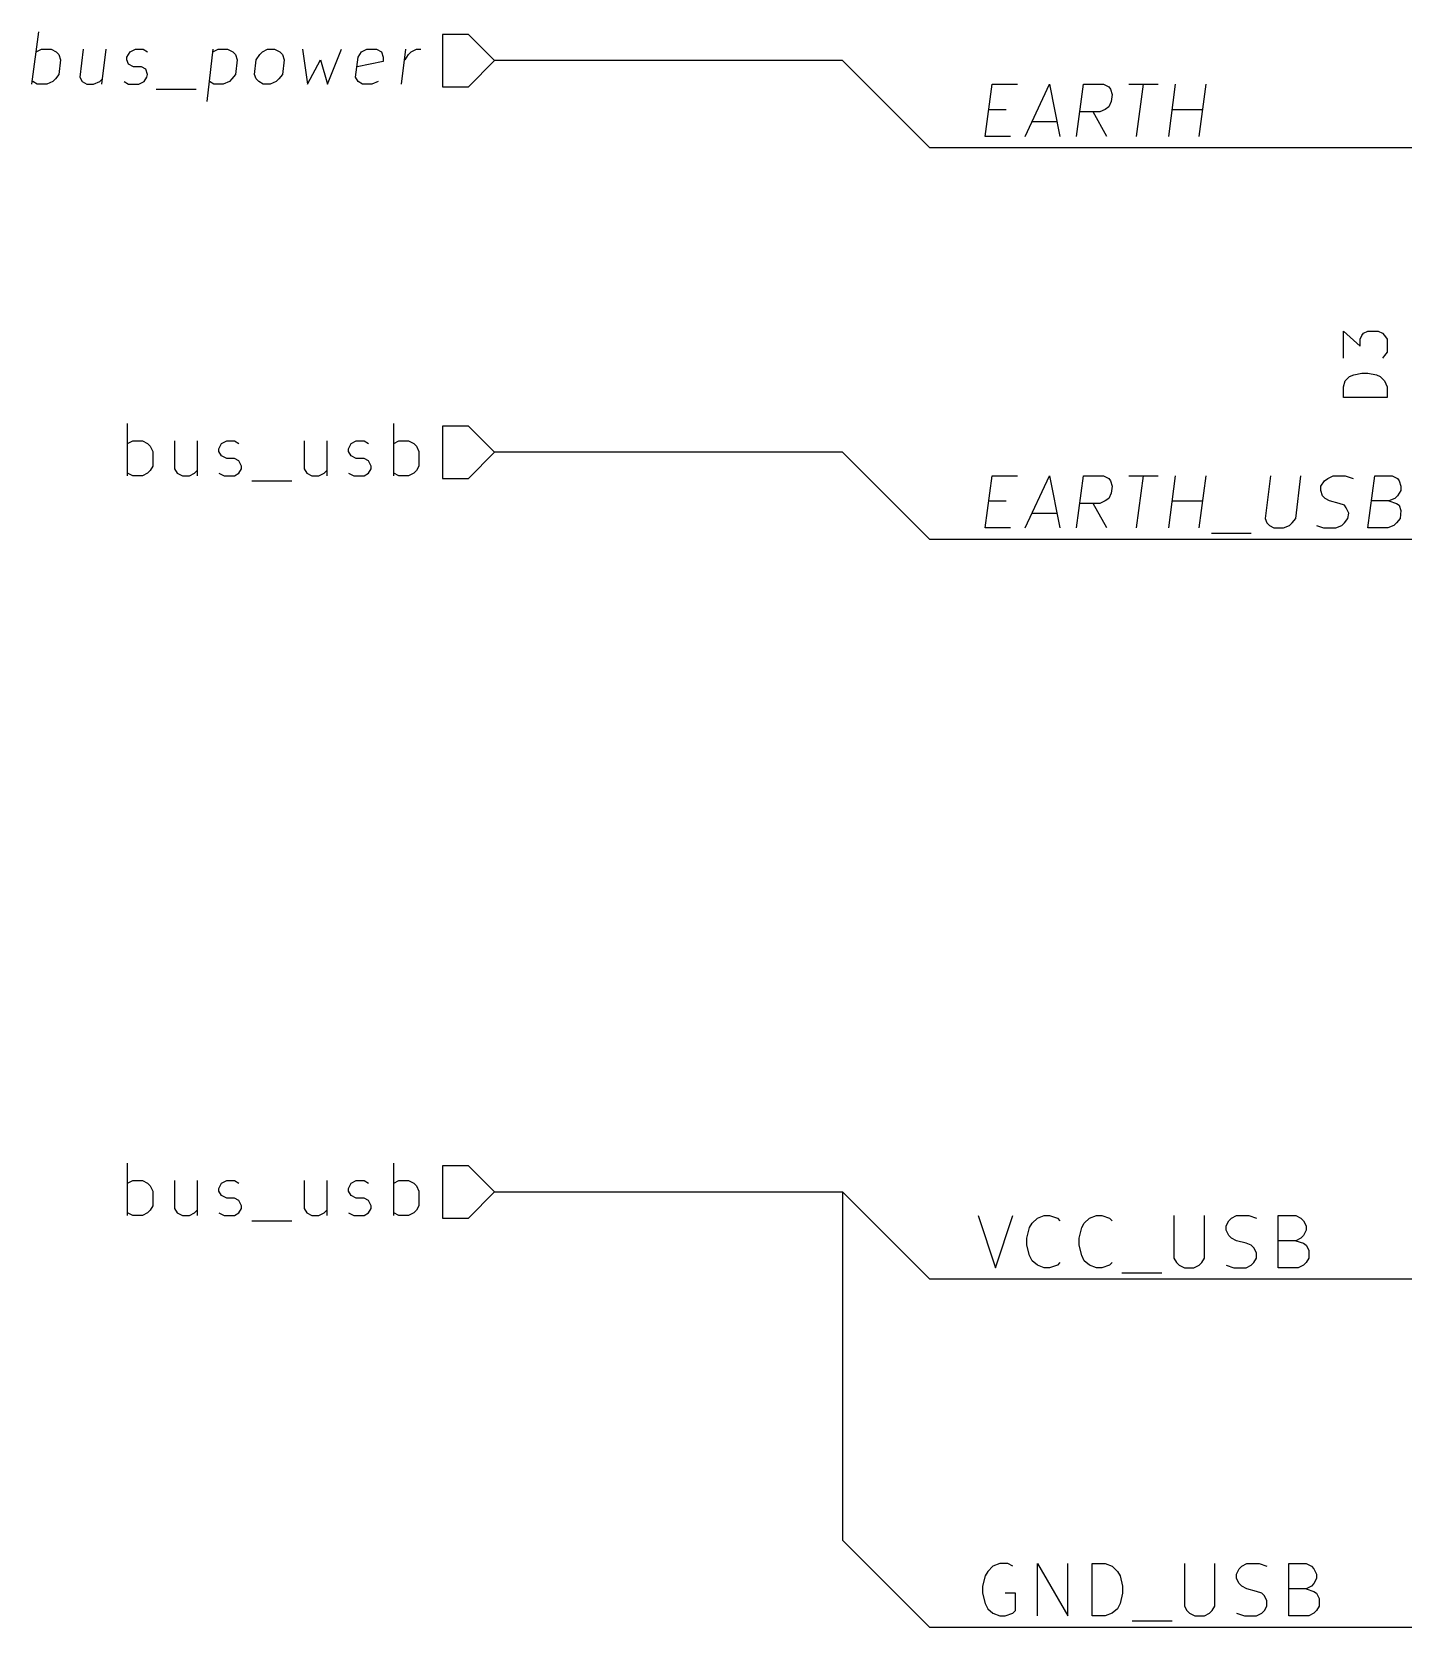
# Model space of a CAD drawing. Extents: x 10 to 287, y -200 to -10.
# Drawn here: x 159.21 to 199.25, y -147.32 to -100.76 of the extents above; entities that cross this region are included whole.
import ezdxf

# ---------------------------------------------------------------- set-up
doc = ezdxf.new("R2010")
doc.units = 0
doc.header["$MEASUREMENT"] = 0
doc.layers.add('BLACK', color=7, linetype='CONTINUOUS')
doc.layers.add('WHITE', color=7, linetype='CONTINUOUS')

msp = doc.modelspace()

# ---------------------------------------------------------------- linework, layer by layer
at = {"layer": 'Black'}
for p, q in [((159.207, -102.286), (159.41, -100.762)), ((171.958, -100.838), (171.196, -100.838)), ((171.196, -100.838), (171.196, -102.362)), ((172.72, -101.6), (171.958, -100.838)), ((159.334, -101.346), (159.487, -101.27)), ((159.487, -101.27), (159.766, -101.27)), ((159.766, -101.27), (159.918, -101.346)), ((159.918, -101.346), (159.995, -101.422)), ((159.995, -101.422), (160.045, -101.575)), ((160.706, -101.27), (160.604, -102.083)), ((161.366, -101.27), (161.239, -102.286)), ((161.976, -101.498), (162.077, -101.346)), ((162.077, -101.346), (162.23, -101.27)), ((162.23, -101.27), (162.458, -101.27)), ((162.458, -101.27), (162.585, -101.346)), ((164.49, -101.27), (164.313, -102.794)), ((164.49, -101.346), (164.643, -101.27)), ((164.643, -101.27), (164.922, -101.27)), ((164.922, -101.27), (165.075, -101.346)), ((165.075, -101.346), (165.151, -101.422)), ((165.151, -101.422), (165.202, -101.575)), ((165.76, -101.575), (165.862, -101.422)), ((165.862, -101.422), (165.938, -101.346)), ((165.938, -101.346), (166.091, -101.27)), ((166.091, -101.27), (166.294, -101.27)), ((166.294, -101.27), (166.446, -101.346)), ((166.446, -101.346), (166.522, -101.422)), ((166.522, -101.422), (166.573, -101.575)), ((167.107, -101.27), (167.259, -102.286)), ((167.843, -102.286), (168.25, -101.27)), ((168.732, -101.498), (168.834, -101.346)), ((168.834, -101.346), (168.986, -101.27)), ((168.986, -101.27), (169.266, -101.27)), ((169.266, -101.27), (169.418, -101.346)), ((169.418, -101.346), (169.469, -101.498)), ((170.002, -102.286), (170.129, -101.27)), ((170.104, -101.575), (170.205, -101.422)), ((170.205, -101.422), (170.282, -101.346)), ((170.282, -101.346), (170.434, -101.27)), ((170.434, -101.27), (170.561, -101.27)), ((160.045, -101.575), (159.995, -102.006)), ((161.976, -101.575), (161.976, -101.498)), ((162.027, -101.702), (161.976, -101.575)), ((162.179, -101.778), (162.027, -101.702)), ((162.408, -101.778), (162.179, -101.778)), ((162.535, -101.854), (162.408, -101.778)), ((162.585, -102.006), (162.535, -101.854)), ((165.202, -101.575), (165.151, -102.006)), ((165.71, -102.006), (165.76, -101.575)), ((166.573, -101.575), (166.522, -102.006)), ((167.259, -102.286), (167.64, -101.575)), ((167.64, -101.575), (167.843, -102.286)), ((168.656, -102.083), (168.732, -101.498)), ((169.469, -101.625), (168.707, -101.778)), ((169.469, -101.498), (169.469, -101.625)), ((171.958, -102.362), (172.72, -101.6)), ((182.88, -101.6), (172.72, -101.6)), ((182.88, -101.6), (185.42, -104.14)), ((159.36, -102.286), (159.233, -102.21)), ((159.639, -102.286), (159.36, -102.286)), ((159.817, -102.21), (159.639, -102.286)), ((159.893, -102.133), (159.817, -102.21)), ((159.995, -102.006), (159.893, -102.133)), ((160.604, -102.083), (160.68, -102.21)), ((160.68, -102.21), (160.807, -102.286)), ((160.807, -102.286), (161.011, -102.286)), ((161.011, -102.286), (161.188, -102.21)), ((161.188, -102.21), (161.265, -102.133)), ((161.9, -102.21), (162.027, -102.286)), ((162.027, -102.286), (162.331, -102.286)), ((162.331, -102.286), (162.484, -102.21)), ((162.484, -102.21), (162.56, -102.083)), ((162.56, -102.083), (162.585, -102.006)), ((164.516, -102.286), (164.389, -102.21)), ((164.795, -102.286), (164.516, -102.286)), ((164.973, -102.21), (164.795, -102.286)), ((165.049, -102.133), (164.973, -102.21)), ((165.151, -102.006), (165.049, -102.133)), ((165.76, -102.133), (165.71, -102.006)), ((165.837, -102.21), (165.76, -102.133)), ((165.964, -102.286), (165.837, -102.21)), ((166.167, -102.286), (165.964, -102.286)), ((166.345, -102.21), (166.167, -102.286)), ((166.421, -102.133), (166.345, -102.21)), ((166.522, -102.006), (166.421, -102.133)), ((168.732, -102.21), (168.656, -102.083)), ((168.859, -102.286), (168.732, -102.21)), ((169.139, -102.286), (168.859, -102.286)), ((169.316, -102.21), (169.139, -102.286)), ((171.196, -102.362), (171.958, -102.362)), ((162.839, -102.438), (164.008, -102.438)), ((185.42, -104.14), (203.2, -104.14)), ((162.001, -113.716), (162.001, -112.192)), ((169.774, -113.716), (169.774, -112.192)), ((171.958, -112.268), (171.196, -112.268)), ((171.196, -112.268), (171.196, -113.792)), ((172.72, -113.03), (171.958, -112.268)), ((162.001, -112.776), (162.154, -112.7)), ((162.154, -112.7), (162.433, -112.7)), ((162.433, -112.7), (162.585, -112.776)), ((162.585, -112.776), (162.662, -112.852)), ((162.662, -112.852), (162.738, -113.005)), ((162.738, -113.005), (162.738, -113.436)), ((163.373, -112.7), (163.373, -113.513)), ((164.033, -112.7), (164.033, -113.716)), ((164.668, -112.928), (164.744, -112.776)), ((164.668, -113.005), (164.668, -112.928)), ((164.744, -113.132), (164.668, -113.005)), ((164.744, -112.776), (164.897, -112.7)), ((164.897, -113.208), (164.744, -113.132)), ((164.897, -112.7), (165.125, -112.7)), ((165.125, -112.7), (165.252, -112.776)), ((167.157, -112.7), (167.157, -113.513)), ((167.818, -112.7), (167.818, -113.716)), ((168.453, -112.928), (168.529, -112.776)), ((168.453, -113.005), (168.453, -112.928)), ((168.529, -113.132), (168.453, -113.005)), ((168.529, -112.776), (168.681, -112.7)), ((168.681, -113.208), (168.529, -113.132)), ((168.681, -112.7), (168.91, -112.7)), ((168.91, -112.7), (169.037, -112.776)), ((169.774, -112.776), (169.926, -112.7)), ((169.926, -112.7), (170.205, -112.7)), ((170.205, -112.7), (170.358, -112.776)), ((170.358, -112.776), (170.434, -112.852)), ((170.434, -112.852), (170.51, -113.005)), ((170.51, -113.005), (170.51, -113.436)), ((171.958, -113.792), (172.72, -113.03)), ((182.88, -113.03), (172.72, -113.03)), ((182.88, -113.03), (185.42, -115.57)), ((162.662, -113.563), (162.585, -113.64)), ((162.738, -113.436), (162.662, -113.563)), ((163.373, -113.513), (163.449, -113.64)), ((163.957, -113.64), (164.033, -113.563)), ((165.125, -113.208), (164.897, -113.208)), ((165.252, -113.284), (165.125, -113.208)), ((165.329, -113.436), (165.252, -113.284)), ((165.252, -113.64), (165.329, -113.513)), ((165.329, -113.513), (165.329, -113.436)), ((167.157, -113.513), (167.234, -113.64)), ((167.742, -113.64), (167.818, -113.563)), ((168.91, -113.208), (168.681, -113.208)), ((169.037, -113.284), (168.91, -113.208)), ((169.113, -113.436), (169.037, -113.284)), ((169.037, -113.64), (169.113, -113.513)), ((169.113, -113.513), (169.113, -113.436)), ((170.434, -113.563), (170.358, -113.64)), ((170.51, -113.436), (170.434, -113.563)), ((162.154, -113.716), (162.001, -113.64)), ((162.433, -113.716), (162.154, -113.716)), ((162.585, -113.64), (162.433, -113.716)), ((163.449, -113.64), (163.601, -113.716)), ((163.601, -113.716), (163.805, -113.716)), ((163.805, -113.716), (163.957, -113.64)), ((164.668, -113.64), (164.821, -113.716)), ((164.821, -113.716), (165.125, -113.716)), ((165.125, -113.716), (165.252, -113.64)), ((165.633, -113.868), (166.802, -113.868)), ((167.234, -113.64), (167.386, -113.716)), ((167.386, -113.716), (167.589, -113.716)), ((167.589, -113.716), (167.742, -113.64)), ((168.453, -113.64), (168.605, -113.716)), ((168.605, -113.716), (168.91, -113.716)), ((168.91, -113.716), (169.037, -113.64)), ((169.926, -113.716), (169.774, -113.64)), ((170.205, -113.716), (169.926, -113.716)), ((170.358, -113.64), (170.205, -113.716)), ((171.196, -113.792), (171.958, -113.792)), ((185.42, -115.57), (200.66, -115.57)), ((162.001, -135.306), (162.001, -133.782)), ((169.774, -135.306), (169.774, -133.782)), ((171.958, -133.858), (171.196, -133.858)), ((171.196, -133.858), (171.196, -135.382)), ((172.72, -134.62), (171.958, -133.858)), ((162.001, -134.366), (162.154, -134.29)), ((162.154, -134.29), (162.433, -134.29)), ((162.433, -134.29), (162.585, -134.366)), ((162.585, -134.366), (162.662, -134.442)), ((162.662, -134.442), (162.738, -134.595)), ((163.373, -134.29), (163.373, -135.103)), ((164.033, -134.29), (164.033, -135.306)), ((164.668, -134.518), (164.744, -134.366)), ((164.668, -134.595), (164.668, -134.518)), ((164.744, -134.366), (164.897, -134.29)), ((164.897, -134.29), (165.125, -134.29)), ((165.125, -134.29), (165.252, -134.366)), ((167.157, -134.29), (167.157, -135.103)), ((167.818, -134.29), (167.818, -135.306)), ((168.453, -134.518), (168.529, -134.366)), ((168.453, -134.595), (168.453, -134.518)), ((168.529, -134.366), (168.681, -134.29)), ((168.681, -134.29), (168.91, -134.29)), ((168.91, -134.29), (169.037, -134.366)), ((169.774, -134.366), (169.926, -134.29)), ((169.926, -134.29), (170.205, -134.29)), ((170.205, -134.29), (170.358, -134.366)), ((170.358, -134.366), (170.434, -134.442)), ((170.434, -134.442), (170.51, -134.595)), ((162.738, -134.595), (162.738, -135.026)), ((164.744, -134.722), (164.668, -134.595)), ((164.897, -134.798), (164.744, -134.722)), ((165.125, -134.798), (164.897, -134.798)), ((165.252, -134.874), (165.125, -134.798)), ((165.329, -135.026), (165.252, -134.874)), ((168.529, -134.722), (168.453, -134.595)), ((168.681, -134.798), (168.529, -134.722)), ((168.91, -134.798), (168.681, -134.798)), ((169.037, -134.874), (168.91, -134.798)), ((169.113, -135.026), (169.037, -134.874)), ((170.51, -134.595), (170.51, -135.026)), ((171.958, -135.382), (172.72, -134.62)), ((172.72, -134.62), (182.88, -134.62)), ((182.88, -134.62), (185.42, -137.16)), ((182.88, -134.62), (182.88, -144.78)), ((162.154, -135.306), (162.001, -135.23)), ((162.433, -135.306), (162.154, -135.306)), ((162.585, -135.23), (162.433, -135.306)), ((162.662, -135.153), (162.585, -135.23)), ((162.738, -135.026), (162.662, -135.153)), ((163.373, -135.103), (163.449, -135.23)), ((163.449, -135.23), (163.601, -135.306)), ((163.601, -135.306), (163.805, -135.306)), ((163.805, -135.306), (163.957, -135.23)), ((163.957, -135.23), (164.033, -135.153)), ((164.668, -135.23), (164.821, -135.306)), ((164.821, -135.306), (165.125, -135.306)), ((165.125, -135.306), (165.252, -135.23)), ((165.252, -135.23), (165.329, -135.103)), ((165.329, -135.103), (165.329, -135.026)), ((165.633, -135.458), (166.802, -135.458)), ((167.157, -135.103), (167.234, -135.23)), ((167.234, -135.23), (167.386, -135.306)), ((167.386, -135.306), (167.589, -135.306)), ((167.589, -135.306), (167.742, -135.23)), ((167.742, -135.23), (167.818, -135.153)), ((168.453, -135.23), (168.605, -135.306)), ((168.605, -135.306), (168.91, -135.306)), ((168.91, -135.306), (169.037, -135.23)), ((169.037, -135.23), (169.113, -135.103)), ((169.113, -135.103), (169.113, -135.026)), ((169.926, -135.306), (169.774, -135.23)), ((170.205, -135.306), (169.926, -135.306)), ((170.358, -135.23), (170.205, -135.306)), ((170.434, -135.153), (170.358, -135.23)), ((170.51, -135.026), (170.434, -135.153)), ((171.196, -135.382), (171.958, -135.382)), ((185.42, -137.16), (210.82, -137.16)), ((182.88, -144.78), (185.42, -147.32)), ((185.42, -147.32), (210.82, -147.32))]:
    msp.add_line(p, q, dxfattribs=at)
at = {"layer": 'White'}
for p, q in [((187.046, -103.81), (187.249, -102.286)), ((187.249, -102.286), (187.985, -102.286)), ((188.214, -103.81), (188.925, -102.286)), ((188.925, -102.286), (189.23, -103.81)), ((189.713, -103.81), (189.916, -102.286)), ((189.916, -102.286), (190.5, -102.286)), ((190.5, -102.286), (190.652, -102.362)), ((190.652, -102.362), (190.703, -102.438)), ((191.237, -102.286), (192.1, -102.286)), ((191.465, -103.81), (191.668, -102.286)), ((192.405, -103.81), (192.608, -102.286)), ((193.294, -103.81), (193.497, -102.286)), ((190.729, -102.794), (190.652, -102.946)), ((190.703, -102.438), (190.754, -102.591)), ((190.754, -102.591), (190.729, -102.794)), ((187.147, -103.022), (187.655, -103.022)), ((190.398, -103.099), (189.814, -103.099)), ((190.602, -103.81), (190.195, -103.099)), ((190.551, -103.022), (190.398, -103.099)), ((190.652, -102.946), (190.551, -103.022)), ((192.507, -103.022), (193.396, -103.022)), ((187.782, -103.81), (187.046, -103.81)), ((188.417, -103.378), (189.154, -103.378)), ((197.51, -110.287), (197.51, -109.499)), ((197.51, -109.499), (197.993, -109.931)), ((197.993, -109.728), (198.044, -109.626)), ((197.993, -109.931), (197.993, -109.728)), ((198.044, -109.626), (198.095, -109.55)), ((198.095, -109.55), (198.222, -109.499)), ((198.222, -109.499), (198.526, -109.499)), ((198.526, -109.499), (198.653, -109.55)), ((198.653, -109.55), (198.704, -109.626)), ((198.704, -109.626), (198.78, -109.728)), ((198.78, -109.728), (198.78, -110.109)), ((198.704, -110.211), (198.653, -110.287)), ((198.78, -110.109), (198.704, -110.211)), ((197.688, -110.82), (197.815, -110.769)), ((197.815, -110.769), (198.044, -110.719)), ((198.044, -110.719), (198.222, -110.719)), ((198.222, -110.719), (198.476, -110.769)), ((198.476, -110.769), (198.577, -110.82)), ((197.51, -111.125), (197.561, -110.947)), ((197.51, -111.43), (197.51, -111.125)), ((197.561, -110.947), (197.688, -110.82)), ((198.577, -110.82), (198.704, -110.947)), ((198.704, -110.947), (198.78, -111.125)), ((198.78, -111.125), (198.78, -111.43)), ((198.78, -111.43), (197.51, -111.43)), ((187.046, -115.24), (187.249, -113.716)), ((187.249, -113.716), (187.985, -113.716)), ((188.214, -115.24), (188.925, -113.716)), ((188.925, -113.716), (189.23, -115.24)), ((189.713, -115.24), (189.916, -113.716)), ((189.916, -113.716), (190.5, -113.716)), ((190.5, -113.716), (190.652, -113.792)), ((190.652, -113.792), (190.703, -113.868)), ((190.703, -113.868), (190.754, -114.021)), ((190.754, -114.021), (190.729, -114.224)), ((191.237, -113.716), (192.1, -113.716)), ((191.465, -115.24), (191.668, -113.716)), ((192.405, -115.24), (192.608, -113.716)), ((193.294, -115.24), (193.497, -113.716)), ((195.377, -113.716), (195.224, -114.96)), ((196.113, -114.96), (196.266, -113.716)), ((196.85, -114.021), (196.952, -113.868)), ((196.85, -114.148), (196.85, -114.021)), ((196.952, -113.868), (197.053, -113.792)), ((197.053, -113.792), (197.206, -113.716)), ((197.206, -113.716), (197.561, -113.716)), ((197.561, -113.716), (197.79, -113.792)), ((198.222, -115.24), (198.425, -113.716)), ((198.425, -113.716), (198.933, -113.716)), ((198.933, -113.716), (199.085, -113.792)), ((199.085, -113.792), (199.136, -113.868)), ((199.136, -113.868), (199.187, -114.021)), ((199.187, -114.021), (199.187, -114.148)), ((187.147, -114.452), (187.655, -114.452)), ((190.398, -114.529), (189.814, -114.529)), ((190.602, -115.24), (190.195, -114.529)), ((190.551, -114.452), (190.398, -114.529)), ((190.652, -114.376), (190.551, -114.452)), ((190.729, -114.224), (190.652, -114.376)), ((192.507, -114.452), (193.396, -114.452)), ((196.901, -114.3), (196.85, -114.148)), ((196.977, -114.376), (196.901, -114.3)), ((197.104, -114.452), (196.977, -114.376)), ((197.383, -114.529), (197.104, -114.452)), ((197.536, -114.579), (197.383, -114.529)), ((198.831, -114.452), (198.323, -114.452)), ((199.009, -114.376), (198.831, -114.452)), ((198.831, -114.452), (199.06, -114.529)), ((199.085, -114.3), (199.009, -114.376)), ((199.06, -114.529), (199.136, -114.579)), ((199.187, -114.148), (199.085, -114.3)), ((188.417, -114.808), (189.154, -114.808)), ((195.224, -114.96), (195.275, -115.087)), ((196.012, -115.087), (196.113, -114.96)), ((197.587, -114.656), (197.536, -114.579)), ((197.536, -115.087), (197.637, -114.96)), ((197.663, -114.808), (197.587, -114.656)), ((197.637, -114.96), (197.663, -114.808)), ((199.161, -114.96), (199.06, -115.087)), ((199.136, -114.579), (199.187, -114.732)), ((199.187, -114.732), (199.161, -114.96)), ((187.782, -115.24), (187.046, -115.24)), ((193.65, -115.392), (194.818, -115.392)), ((195.275, -115.087), (195.351, -115.164)), ((195.351, -115.164), (195.478, -115.24)), ((195.478, -115.24), (195.758, -115.24)), ((195.758, -115.24), (195.936, -115.164)), ((195.936, -115.164), (196.012, -115.087)), ((196.723, -115.164), (196.926, -115.24)), ((196.926, -115.24), (197.282, -115.24)), ((197.282, -115.24), (197.46, -115.164)), ((197.46, -115.164), (197.536, -115.087)), ((198.806, -115.24), (198.222, -115.24)), ((198.984, -115.164), (198.806, -115.24)), ((199.06, -115.087), (198.984, -115.164)), ((186.842, -135.306), (187.35, -136.83)), ((187.35, -136.83), (187.858, -135.306)), ((188.417, -135.534), (188.57, -135.382)), ((188.57, -135.382), (188.773, -135.306)), ((188.773, -135.306), (188.925, -135.306)), ((188.925, -135.306), (189.154, -135.382)), ((189.154, -135.382), (189.23, -135.458)), ((189.941, -135.534), (190.094, -135.382)), ((190.094, -135.382), (190.297, -135.306)), ((190.297, -135.306), (190.449, -135.306)), ((190.449, -135.306), (190.678, -135.382)), ((190.678, -135.382), (190.754, -135.458)), ((192.557, -135.306), (192.557, -136.55)), ((193.446, -136.55), (193.446, -135.306)), ((194.081, -135.611), (194.158, -135.458)), ((194.158, -135.458), (194.234, -135.382)), ((194.234, -135.382), (194.386, -135.306)), ((194.386, -135.306), (194.742, -135.306)), ((194.742, -135.306), (194.97, -135.382)), ((195.605, -136.83), (195.605, -135.306)), ((195.605, -135.306), (196.113, -135.306)), ((196.113, -135.306), (196.266, -135.382)), ((196.266, -135.382), (196.342, -135.458)), ((196.342, -135.458), (196.418, -135.611)), ((188.265, -135.966), (188.341, -135.661)), ((188.341, -135.661), (188.417, -135.534)), ((189.789, -135.966), (189.865, -135.661)), ((189.865, -135.661), (189.941, -135.534)), ((194.081, -135.738), (194.081, -135.611)), ((194.158, -135.89), (194.081, -135.738)), ((194.234, -135.966), (194.158, -135.89)), ((196.342, -135.89), (196.266, -135.966)), ((196.418, -135.738), (196.342, -135.89)), ((196.418, -135.611), (196.418, -135.738)), ((188.265, -136.169), (188.265, -135.966)), ((188.341, -136.474), (188.265, -136.169)), ((189.789, -136.169), (189.789, -135.966)), ((189.865, -136.474), (189.789, -136.169)), ((194.386, -136.042), (194.234, -135.966)), ((194.666, -136.119), (194.386, -136.042)), ((194.818, -136.169), (194.666, -136.119)), ((194.894, -136.246), (194.818, -136.169)), ((194.97, -136.398), (194.894, -136.246)), ((194.97, -136.55), (194.97, -136.398)), ((196.113, -136.042), (195.605, -136.042)), ((196.266, -135.966), (196.113, -136.042)), ((196.113, -136.042), (196.342, -136.119)), ((196.342, -136.119), (196.418, -136.169)), ((196.418, -136.169), (196.494, -136.322)), ((196.494, -136.322), (196.494, -136.55)), ((188.417, -136.627), (188.341, -136.474)), ((188.57, -136.754), (188.417, -136.627)), ((188.773, -136.83), (188.57, -136.754)), ((188.925, -136.83), (188.773, -136.83)), ((189.154, -136.754), (188.925, -136.83)), ((189.23, -136.677), (189.154, -136.754)), ((189.941, -136.627), (189.865, -136.474)), ((190.094, -136.754), (189.941, -136.627)), ((190.297, -136.83), (190.094, -136.754)), ((190.449, -136.83), (190.297, -136.83)), ((190.678, -136.754), (190.449, -136.83)), ((190.754, -136.677), (190.678, -136.754)), ((192.557, -136.55), (192.634, -136.677)), ((192.634, -136.677), (192.71, -136.754)), ((192.71, -136.754), (192.862, -136.83)), ((192.862, -136.83), (193.142, -136.83)), ((193.142, -136.83), (193.294, -136.754)), ((193.294, -136.754), (193.37, -136.677)), ((193.37, -136.677), (193.446, -136.55)), ((194.081, -136.754), (194.31, -136.83)), ((194.31, -136.83), (194.666, -136.83)), ((194.666, -136.83), (194.818, -136.754)), ((194.818, -136.754), (194.894, -136.677)), ((194.894, -136.677), (194.97, -136.55)), ((196.19, -136.83), (195.605, -136.83)), ((196.342, -136.754), (196.19, -136.83)), ((196.418, -136.677), (196.342, -136.754)), ((196.494, -136.55), (196.418, -136.677)), ((191.033, -136.982), (192.202, -136.982)), ((187.122, -145.694), (187.046, -145.821)), ((187.274, -145.542), (187.122, -145.694)), ((187.477, -145.466), (187.274, -145.542)), ((187.706, -145.466), (187.477, -145.466)), ((187.858, -145.542), (187.706, -145.466)), ((188.57, -146.99), (188.57, -145.466)), ((188.57, -145.466), (189.459, -146.99)), ((189.459, -146.99), (189.459, -145.466)), ((190.17, -146.99), (190.17, -145.466)), ((190.17, -145.466), (190.551, -145.466)), ((190.551, -145.466), (190.754, -145.542)), ((190.754, -145.542), (190.906, -145.694)), ((190.906, -145.694), (190.983, -145.821)), ((192.862, -145.466), (192.862, -146.71)), ((193.751, -146.71), (193.751, -145.466)), ((194.386, -145.771), (194.462, -145.618)), ((194.462, -145.618), (194.539, -145.542)), ((194.539, -145.542), (194.691, -145.466)), ((194.691, -145.466), (195.047, -145.466)), ((195.047, -145.466), (195.275, -145.542)), ((195.91, -146.99), (195.91, -145.466)), ((195.91, -145.466), (196.418, -145.466)), ((196.418, -145.466), (196.571, -145.542)), ((196.571, -145.542), (196.647, -145.618)), ((196.647, -145.618), (196.723, -145.771)), ((187.046, -145.821), (186.969, -146.126)), ((186.969, -146.126), (186.969, -146.329)), ((190.983, -145.821), (191.059, -146.126)), ((191.059, -146.126), (191.059, -146.329)), ((194.386, -145.898), (194.386, -145.771)), ((194.462, -146.05), (194.386, -145.898)), ((194.539, -146.126), (194.462, -146.05)), ((194.691, -146.202), (194.539, -146.126)), ((196.571, -146.126), (196.418, -146.202)), ((196.647, -146.05), (196.571, -146.126)), ((196.723, -145.898), (196.647, -146.05)), ((196.723, -145.771), (196.723, -145.898)), ((186.969, -146.329), (187.046, -146.634)), ((187.046, -146.634), (187.122, -146.787)), ((187.935, -146.329), (187.63, -146.329)), ((187.935, -146.837), (187.935, -146.329)), ((190.983, -146.634), (190.906, -146.787)), ((191.059, -146.329), (190.983, -146.634)), ((194.97, -146.279), (194.691, -146.202)), ((195.123, -146.329), (194.97, -146.279)), ((195.199, -146.406), (195.123, -146.329)), ((195.275, -146.558), (195.199, -146.406)), ((195.275, -146.71), (195.275, -146.558)), ((196.418, -146.202), (195.91, -146.202)), ((196.418, -146.202), (196.647, -146.279)), ((196.647, -146.279), (196.723, -146.329)), ((196.723, -146.329), (196.799, -146.482)), ((196.799, -146.482), (196.799, -146.71)), ((187.122, -146.787), (187.274, -146.914)), ((187.274, -146.914), (187.477, -146.99)), ((187.477, -146.99), (187.63, -146.99)), ((187.63, -146.99), (187.858, -146.914)), ((187.858, -146.914), (187.935, -146.837)), ((190.551, -146.99), (190.17, -146.99)), ((190.754, -146.914), (190.551, -146.99)), ((190.906, -146.787), (190.754, -146.914)), ((192.862, -146.71), (192.938, -146.837)), ((192.938, -146.837), (193.015, -146.914)), ((193.015, -146.914), (193.167, -146.99)), ((193.167, -146.99), (193.446, -146.99)), ((193.446, -146.99), (193.599, -146.914)), ((193.599, -146.914), (193.675, -146.837)), ((193.675, -146.837), (193.751, -146.71)), ((194.386, -146.914), (194.615, -146.99)), ((194.615, -146.99), (194.97, -146.99)), ((194.97, -146.99), (195.123, -146.914)), ((195.123, -146.914), (195.199, -146.837)), ((195.199, -146.837), (195.275, -146.71)), ((196.494, -146.99), (195.91, -146.99)), ((196.647, -146.914), (196.494, -146.99)), ((196.723, -146.837), (196.647, -146.914)), ((196.799, -146.71), (196.723, -146.837)), ((191.338, -147.142), (192.507, -147.142))]:
    msp.add_line(p, q, dxfattribs=at)

doc.saveas('drawing.dxf')
